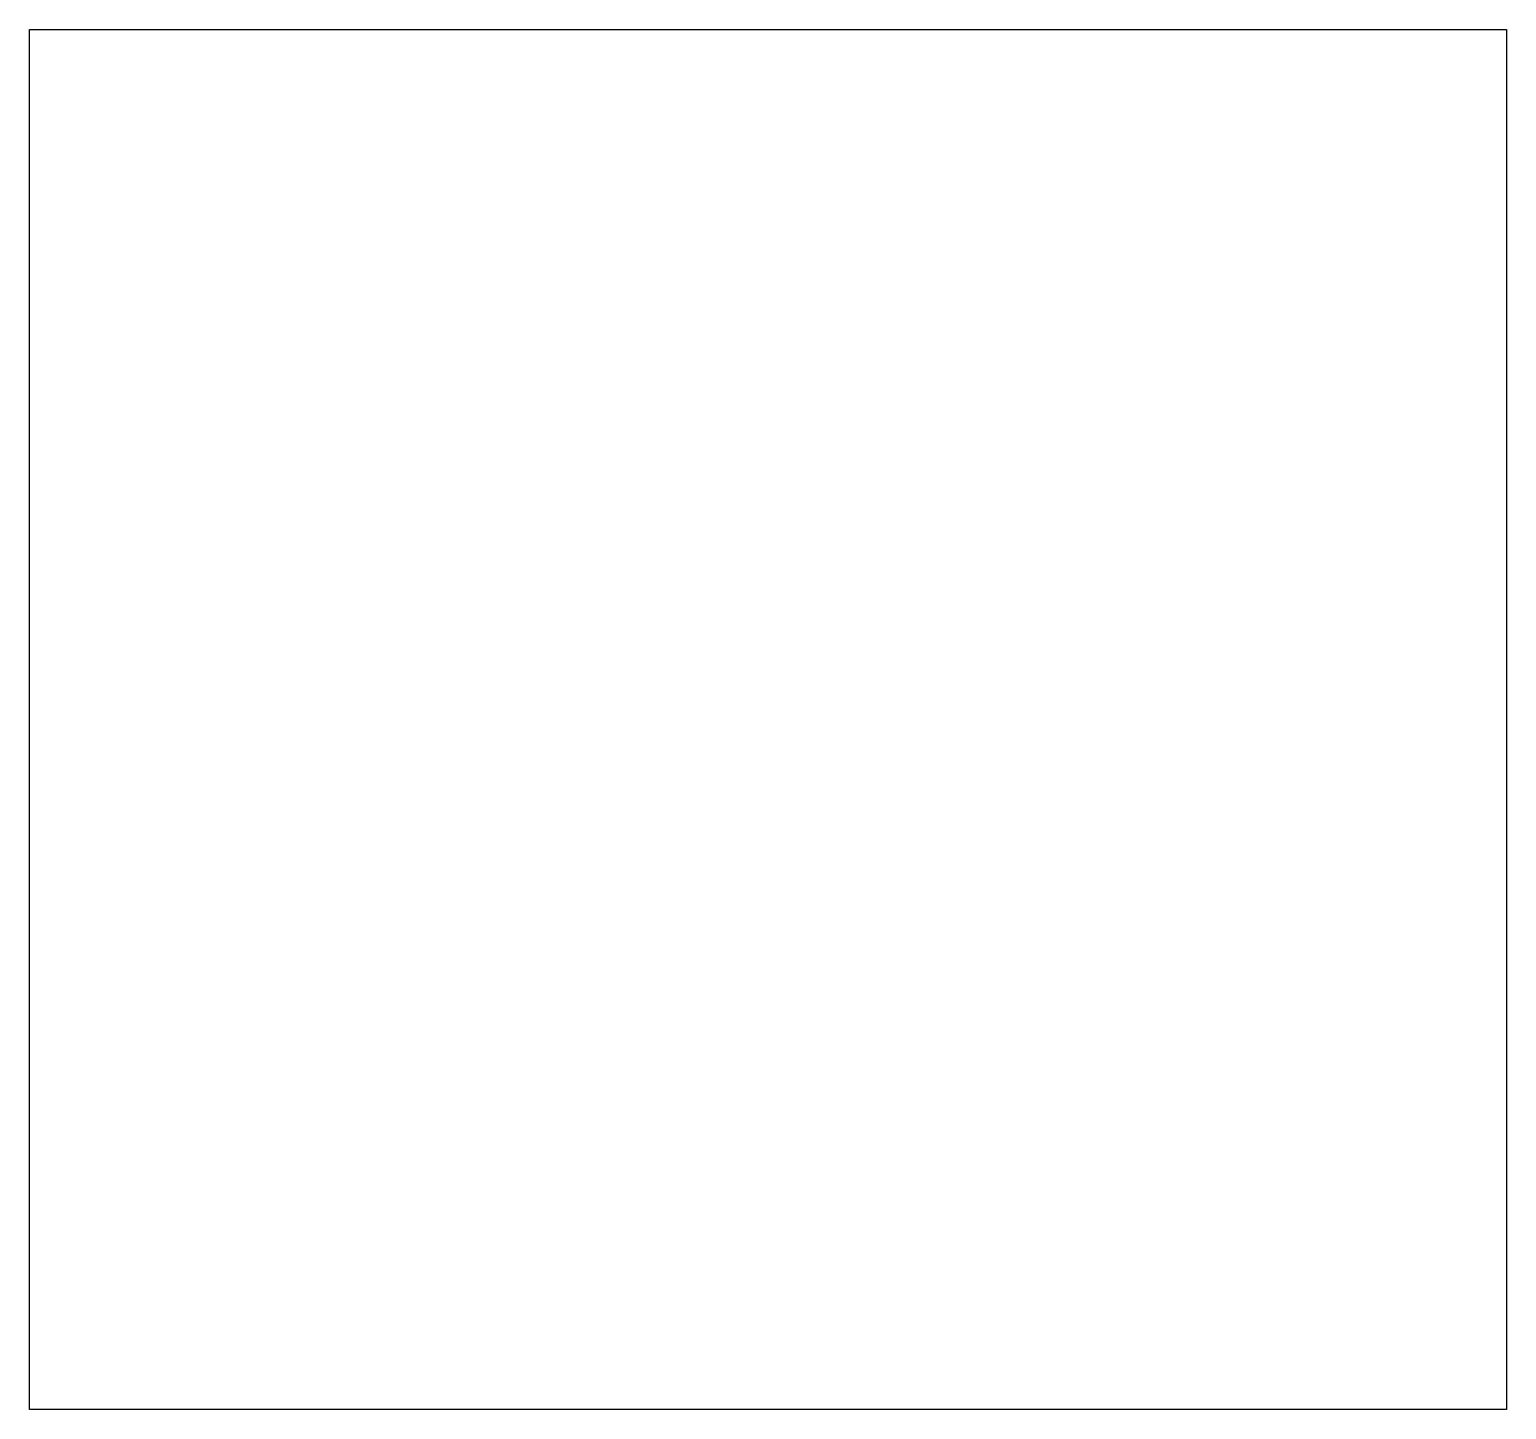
# Model space of a CAD drawing. Extents: x 118.5 to 210.5, y -24.8 to 61.2.
import ezdxf

# ---------------------------------------------------------------- set-up
doc = ezdxf.new("R2010")
doc.units = 0
doc.header["$MEASUREMENT"] = 0
doc.layers.get('0').update_dxf_attribs({"linetype": 'CONTINUOUS'})

msp = doc.modelspace()

# ---------------------------------------------------------------- linework, layer by layer
at = {"linetype": 'Continuous'}
msp.add_lwpolyline([(118.496, 61.212), (210.496, 61.212), (210.496, -24.788), (118.496, -24.788)], close=True, dxfattribs=at)

doc.saveas('drawing.dxf')
